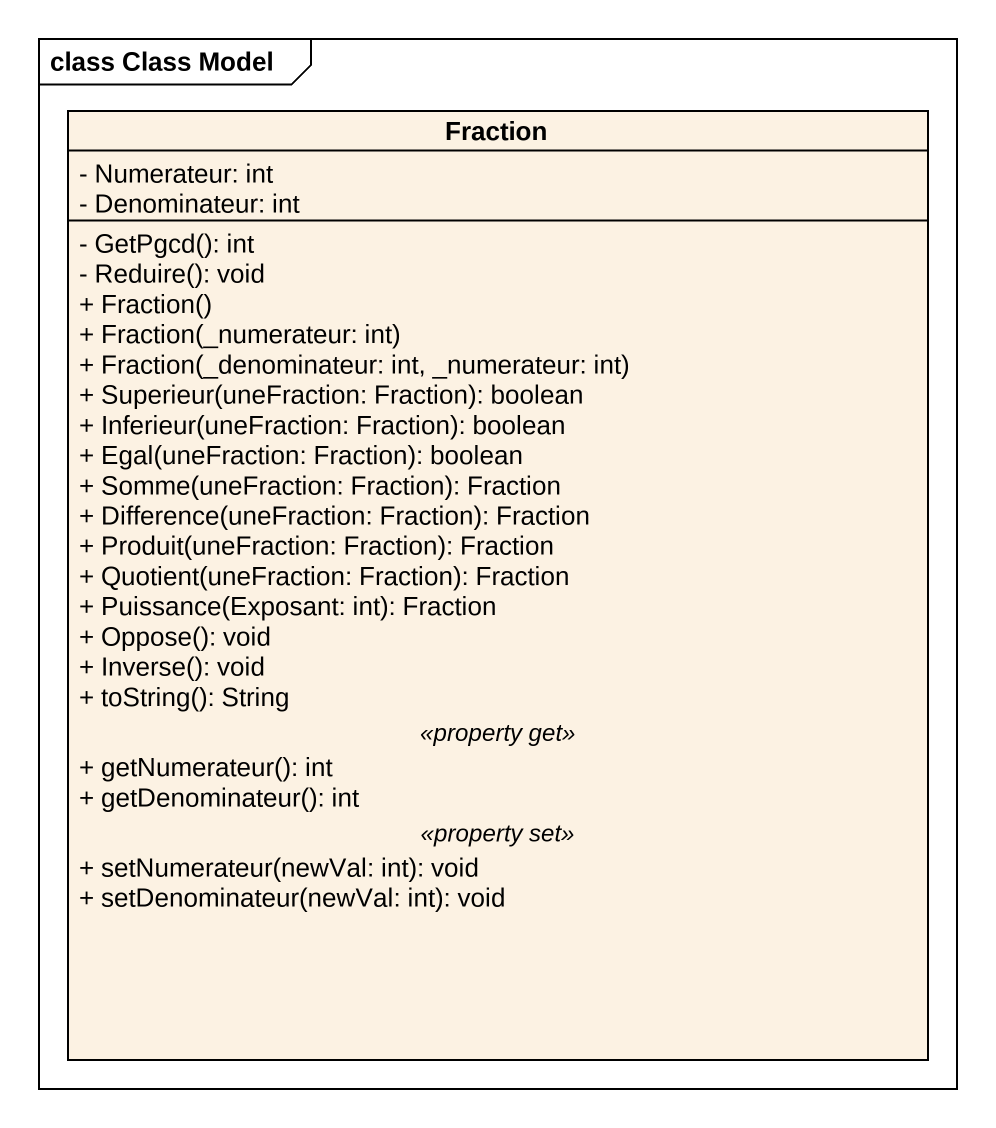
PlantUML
@startuml
mainframe class Class Model
hide circle
hide empty members
skinparam classAttributeIconSize 0
class Fraction {
  - Numerateur: int
  - Denominateur: int
  --
  - GetPgcd(): int
  - Reduire(): void
  + Fraction()
  + Fraction(_numerateur: int)
  + Fraction(_denominateur: int, _numerateur: int)
  + Superieur(uneFraction: Fraction): boolean
  + Inferieur(uneFraction: Fraction): boolean
  + Egal(uneFraction: Fraction): boolean
  + Somme(uneFraction: Fraction): Fraction
  + Difference(uneFraction: Fraction): Fraction
  + Produit(uneFraction: Fraction): Fraction
  + Quotient(uneFraction: Fraction): Fraction
  + Puissance(Exposant: int): Fraction
  + Oppose(): void
  + Inverse(): void
  + toString(): String
  .. <<property get>> ..
  + getNumerateur(): int
  + getDenominateur(): int
  .. <<property set>> ..
  + setNumerateur(newVal: int): void
  + setDenominateur(newVal: int): void
}
@enduml
